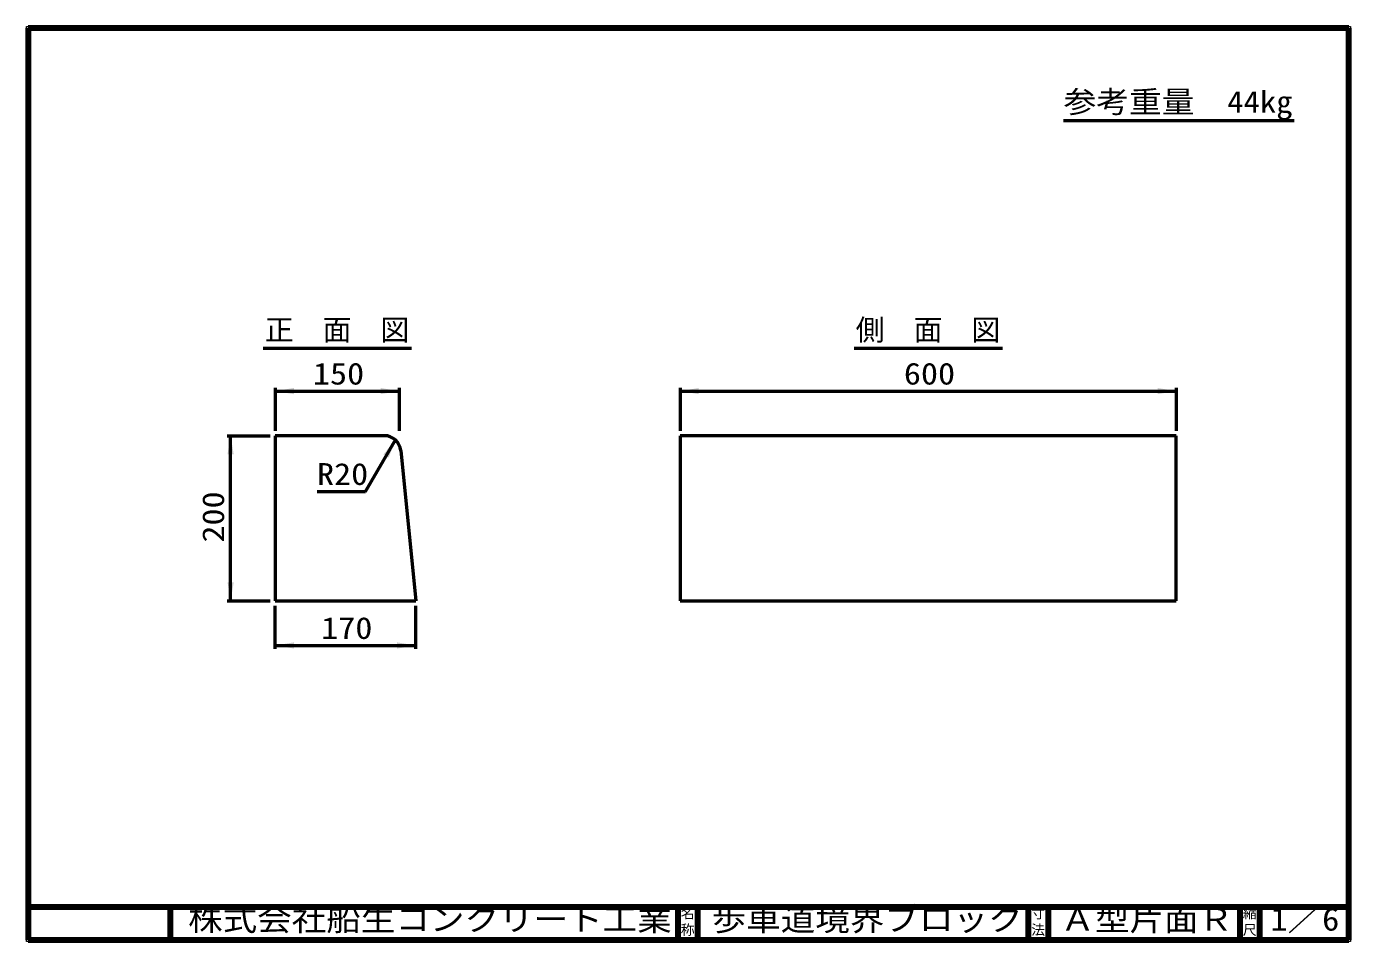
# Model space of a CAD drawing. Units: millimetres, scale not verified, with parts at other scales. Extents: x 100 to 4105, y 100 to 2870.
import ezdxf
from ezdxf.enums import TextEntityAlignment as Align

# ---------------------------------------------------------------- set-up
doc = ezdxf.new("R2010")
doc.units = ezdxf.units.MM
doc.header["$LTSCALE"] = 5
doc.layers.add('V-nasSTD', color=7, linetype='Continuous', lineweight=50)
doc.styles.add('ＭＳ ゴシック', font='')
doc.styles.get('ＭＳ ゴシック').set_extended_font_data('MS Gothic')

msp = doc.modelspace()

# ---------------------------------------------------------------- hatches: boundary and pattern name
at = {"layer": 'V-nasSTD'}
for points in [[(908.75, 1756.875), (852.5, 1766.25), (908.75, 1775.625)], [(1171.25, 1756.875), (1227.5, 1766.25), (1171.25, 1775.625)], [(2133.75, 1756.875), (2077.5, 1766.25), (2133.75, 1775.625)], [(3521.25, 1756.875), (3577.5, 1766.25), (3521.25, 1775.625)], [(726.875, 1575), (717.5, 1631.25), (708.125, 1575)], [(1195.795, 1564.921), (1215.801, 1618.323), (1179.557, 1574.296)], [(726.875, 1187.5), (717.5, 1131.25), (708.125, 1187.5)], [(908.75, 1005.625), (852.5, 996.25), (908.75, 986.875)], [(1221.25, 1005.625), (1277.5, 996.25), (1221.25, 986.875)]]:
    msp.add_hatch(color=256, dxfattribs=at).paths.add_polyline_path(points)

# ---------------------------------------------------------------- linework, layer by layer
at = {"layer": 'V-nasSTD', "lineweight": 100}
for p, q in [((105, 2865), (105, 105)), ((4100, 2865), (105, 2865)), ((4100, 105), (4100, 2865)), ((105, 205), (4100, 205)), ((535, 205), (535, 105)), ((2070, 205), (2070, 105)), ((2130, 205), (2130, 105)), ((3130, 205), (3130, 105)), ((3190, 205), (3190, 105)), ((3770, 205), (3770, 105)), ((3830, 205), (3830, 105)), ((105, 105), (4100, 105))]:
    msp.add_line(p, q, dxfattribs=at)
at = {"layer": 'V-nasSTD'}
for p, q in [((3935, 2584.806), (3237, 2584.806)), ((815.625, 1896.25), (1264.375, 1896.25)), ((2603.125, 1896.25), (3051.875, 1896.25)), ((852.5, 1776.25), (852.5, 1646.25)), ((852.5, 1766.25), (1227.5, 1766.25)), ((1227.5, 1776.25), (1227.5, 1646.25)), ((2077.5, 1776.25), (2077.5, 1646.25)), ((2077.5, 1766.25), (3577.5, 1766.25)), ((3577.5, 1776.25), (3577.5, 1646.25)), ((707.5, 1631.25), (837.5, 1631.25)), ((717.5, 1131.25), (717.5, 1631.25)), ((852.5, 1631.25), (852.5, 1131.25)), ((1182.251, 1631.25), (852.5, 1631.25)), ((1125.801, 1462.438), (1215.801, 1618.323)), ((2077.5, 1631.25), (2077.5, 1131.25)), ((3577.5, 1631.25), (2077.5, 1631.25)), ((3577.5, 1131.25), (3577.5, 1631.25)), ((1232.002, 1586.225), (1277.5, 1131.25)), ((978.801, 1462.438), (1125.801, 1462.438)), ((707.5, 1131.25), (837.5, 1131.25)), ((852.5, 1131.25), (1277.5, 1131.25)), ((2077.5, 1131.25), (3577.5, 1131.25)), ((852.5, 986.25), (852.5, 1116.25)), ((1277.5, 986.25), (1277.5, 1116.25)), ((852.5, 996.25), (1277.5, 996.25))]:
    msp.add_line(p, q, dxfattribs=at)
at = {"layer": 'V-nasSTD', "lineweight": 13}
msp.add_lwpolyline([(100, 100), (100, 2870), (4105, 2870), (4105, 100)], close=True, dxfattribs=at)
at = {"layer": 'V-nasSTD'}
msp.add_arc((1182.251, 1581.25), 50, 5.71059, 90, dxfattribs=at)

# ---------------------------------------------------------------- texts
at = {"layer": 'V-nasSTD', "style": 'ＭＳ ゴシック', "width": 1.1}
for s, height, p in [('参考重量\u300044kg', 65.98, (3237, 2674.806)), ('株式会社船生コンクリート工業', 69.65, (588.75, 202.5)), ('歩車道境界ブロック', 69.65, (2172.5, 202.5)), ('Ａ型片面Ｒ', 69.65, (3227.5, 202.5)), ('1／6', 69.65, (3862.5, 202.582))]:
    msp.add_text(s, height=height, dxfattribs=at).set_placement(p, align=Align.TOP_LEFT)
at = {"layer": 'V-nasSTD', "style": 'ＭＳ ゴシック'}
for s, height, p in [('正\u3000面\u3000図', 64.15, (820.625, 1983.75)), ('側\u3000面\u3000図', 64.15, (2608.125, 1983.75)), ('名', 30.79, (2078.982, 200.999)), ('寸', 30.79, (3138.982, 200.999)), ('縮', 30.79, (3778.982, 200.999)), ('称', 30.79, (2078.976, 151.01)), ('法', 30.79, (3138.976, 151.01)), ('尺', 30.79, (3778.976, 151.01))]:
    msp.add_text(s, height=height, dxfattribs=at).set_placement(p, align=Align.TOP_LEFT)
at = {"layer": 'V-nasSTD', "style": 'ＭＳ ゴシック', "width": 1.15}
for s, p in [('150', (966.5, 1766.25)), ('600', (2754, 1766.25)), ('R20', (978.801, 1462.438)), ('170', (991.5, 996.25))]:
    msp.add_text(s, height=65.98, dxfattribs=at).set_placement(p, align=Align.BOTTOM_LEFT)
msp.add_text('200', height=65.98, rotation=90, dxfattribs=at).set_placement((717.5, 1307.75), align=Align.BOTTOM_LEFT)

doc.saveas('drawing.dxf')
